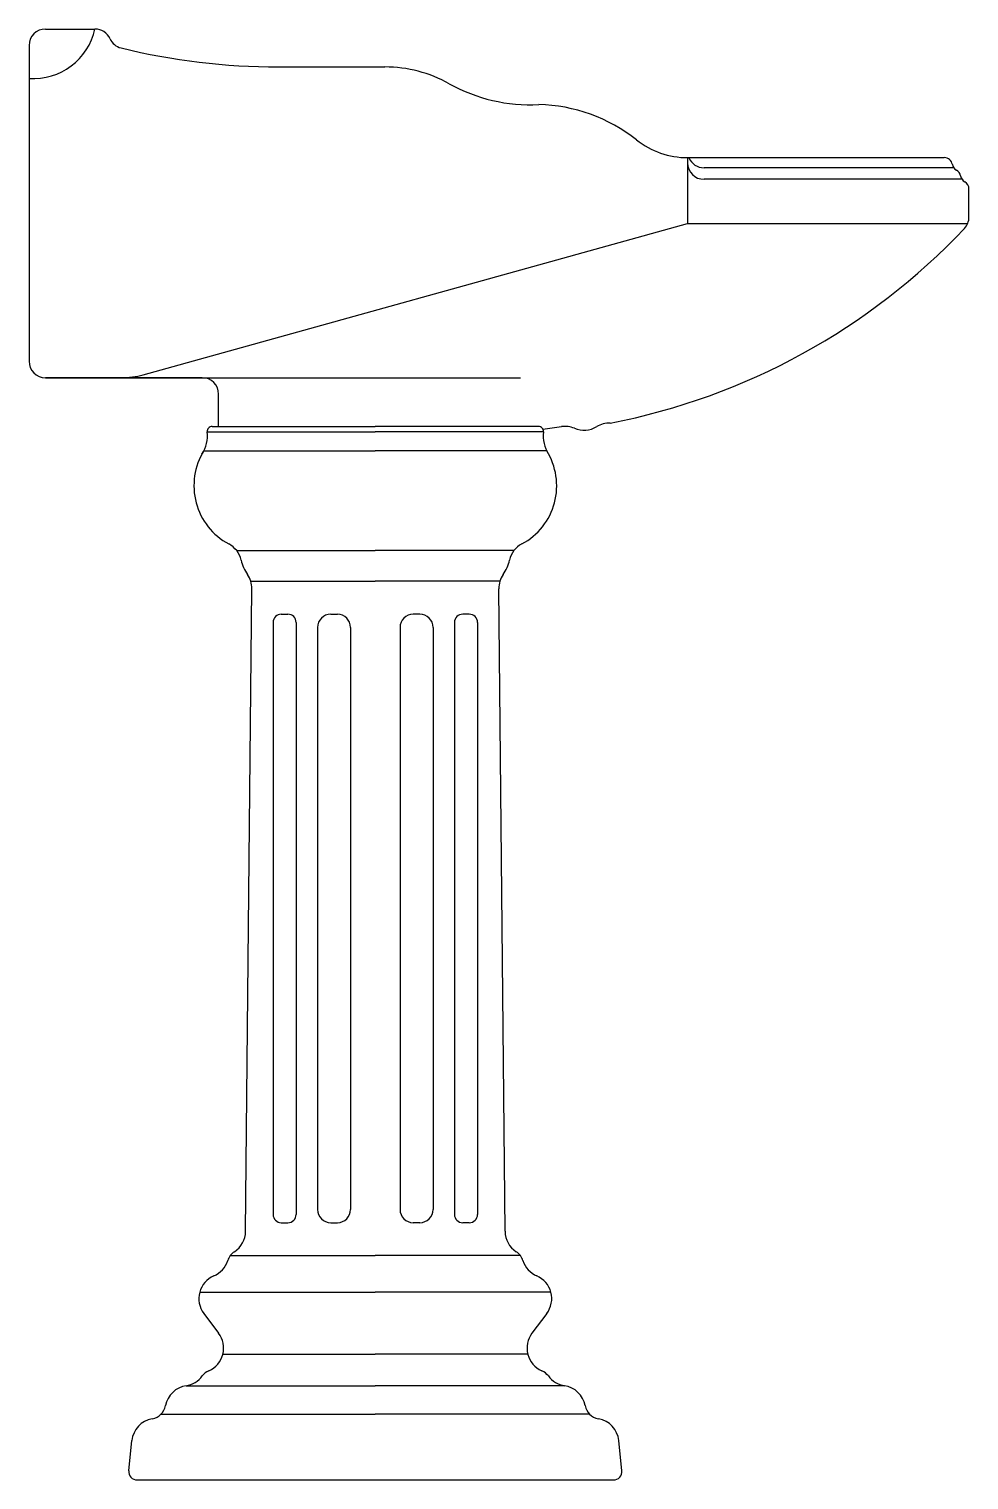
# Model space of a CAD drawing. Extents: x 320 to 890, y 1075 to 1955.
import ezdxf

# ---------------------------------------------------------------- set-up
doc = ezdxf.new("R2010")
doc.units = 0
doc.header["$LTSCALE"] = 25
doc.layers.add('FINA', color=6, linetype='CONTINUOUS')
doc.layers.add('GROSSA', color=3, linetype='CONTINUOUS')

msp = doc.modelspace()

# ---------------------------------------------------------------- linework, layer by layer
at = {"layer": 'FINA', "color": 0}
for p, q in [((719.6, 1877.35), (719.6, 1837.11)), ((881, 1871.19), (729.58, 1871.19)), ((886, 1864.19), (729.58, 1864.19)), ((389.49, 1745.7), (719.6, 1837.35)), ((428.33, 1711), (530.22, 1711)), ((632.11, 1711), (530.22, 1711)), ((426.3, 1699.54), (530.22, 1699.54)), ((634.15, 1699.54), (530.22, 1699.54)), ((446.15, 1638.98), (530.22, 1638.98)), ((614.29, 1638.98), (530.22, 1638.98)), ((454.67, 1620.45), (530.22, 1620.45)), ((605.77, 1620.45), (530.22, 1620.45)), ((473.22, 1600.45), (477.22, 1600.45)), ((503.22, 1600.45), (507.22, 1600.45)), ((557.22, 1600.45), (553.22, 1600.45)), ((587.22, 1600.45), (583.22, 1600.45)), ((473.22, 1231.41), (477.22, 1231.41)), ((503.22, 1231.41), (507.22, 1231.41)), ((557.22, 1231.41), (553.22, 1231.41)), ((587.22, 1231.41), (583.22, 1231.41)), ((442.26, 1211.41), (530.22, 1211.41)), ((618.18, 1211.41), (530.22, 1211.41)), ((423.73, 1189.23), (530.22, 1189.23)), ((636.71, 1189.23), (530.22, 1189.23)), ((437.73, 1151.56), (530.22, 1151.56)), ((622.71, 1151.56), (530.22, 1151.56)), ((415.5, 1132.53), (530.22, 1132.53)), ((644.94, 1132.53), (530.22, 1132.53)), ((400.24, 1115.23), (530.22, 1115.23)), ((660.2, 1115.23), (530.22, 1115.23))]:
    msp.add_line(p, q, dxfattribs=at)
at = {"layer": 'FINA', "color": 0, "linetype": 'CONTINUOUS'}
for p, q in [((719.6, 1837.35), (889.41, 1837.35)), ((468.22, 1595.45), (468.22, 1236.41)), ((482.22, 1595.45), (482.22, 1236.41)), ((578.22, 1595.45), (578.22, 1236.41)), ((592.22, 1595.45), (592.22, 1236.41)), ((495.22, 1592.45), (495.22, 1239.41)), ((515.22, 1592.45), (515.22, 1239.41)), ((545.22, 1592.45), (545.22, 1239.41)), ((565.22, 1592.45), (565.22, 1239.41))]:
    msp.add_line(p, q, dxfattribs=at)
at = {"layer": 'FINA', "color": 0}
for centre, radius, start, end in [((729.58, 1881.19), 10, 202.58833, 270), ((729.58, 1874.19), 10, 180, 270), ((376.12, 1793.88), 50, 270, 285.51662), ((473.22, 1595.45), 5, 90, 180), ((477.22, 1595.45), 5, 0, 90), ((503.22, 1592.45), 8, 90, 180), ((507.22, 1592.45), 8, 0, 90), ((553.22, 1592.45), 8, 90, 180), ((557.22, 1592.45), 8, 0, 90), ((583.22, 1595.45), 5, 90, 180), ((587.22, 1595.45), 5, 0, 90), ((473.22, 1236.41), 5, 180, 270), ((477.22, 1236.41), 5, 270, 0), ((503.22, 1239.41), 8, 180, 270), ((507.22, 1239.41), 8, 270, 0), ((553.22, 1239.41), 8, 180, 270), ((557.22, 1239.41), 8, 270, 0), ((583.22, 1236.41), 5, 180, 270), ((587.22, 1236.41), 5, 270, 0)]:
    msp.add_arc(centre, radius, start, end, dxfattribs=at)
at = {"layer": 'GROSSA', "color": 0, "linetype": 'CONTINUOUS'}
for p, q in [((330.22, 1955.35), (360.22, 1955.35)), ((471.29, 1932.35), (536.03, 1932.35)), ((719.6, 1877.35), (875.22, 1877.35)), ((890.22, 1841.3), (890.22, 1858.35)), ((330.22, 1743.88), (618.28, 1743.88)), ((425.22, 1743.88), (330.22, 1743.88)), ((435.22, 1714.35), (435.22, 1733.88)), ((631.87, 1712.58), (643.07, 1714.2))]:
    msp.add_line(p, q, dxfattribs=at)
at = {"layer": 'GROSSA', "color": 0}
for p, q in [((320.22, 1945.35), (320.22, 1753.88)), ((431.31, 1714.35), (530.22, 1714.35)), ((629.13, 1714.35), (530.22, 1714.35)), ((451.58, 1226.17), (455.33, 1615.9)), ((608.86, 1226.17), (605.11, 1615.9)), ((426.22, 1176.35), (435.22, 1164.35)), ((634.22, 1176.35), (625.22, 1164.35)), ((380.77, 1080.85), (382.61, 1099.22)), ((679.67, 1080.85), (677.83, 1099.22)), ((385.75, 1075.35), (674.7, 1075.35))]:
    msp.add_line(p, q, dxfattribs=at)
at = {"layer": 'GROSSA', "color": 0, "linetype": 'CONTINUOUS'}
for centre, radius, start, end in [((322.74, 1963.67), 38.4, 266.24523, 347.49456), ((330.22, 1945.35), 10, 90, 180), ((360.22, 1945.35), 10, 24.30319, 90), ((378.45, 1953.59), 10, 204.30319, 256.21622), ((471.37, 2332.35), 400, 256.21622, 270.01141), ((536.03, 1852.35), 80, 60.77375, 90), ((623.92, 2009.44), 100, 240.77375, 273.0756), ((626.66, 1809.62), 100, 51.7118, 88.49198), ((719.6, 1927.35), 50, 231.7118, 270), ((875.22, 1872.35), 5, 10.06274, 90), ((885.07, 1874.1), 5, 190.06274, 241.01262), ((880.22, 1865.35), 5, 10.06274, 61.01262), ((890.07, 1867.1), 5, 190.06274, 241.01262), ((885.22, 1858.35), 5, 0, 61.01262), ((880.22, 1841.3), 10, 316.64368, 0), ((596.65, 2109.05), 400, 280.96151, 316.64368), ((330.22, 1753.88), 10, 180, 270), ((425.22, 1733.88), 10, 0, 90), ((672.22, 1701.35), 15, 88.12281, 121.05921), ((645.22, 1699.35), 15, 67.41358, 98.24678), ((656.74, 1727.05), 15, 247.41358, 301.05921)]:
    msp.add_arc(centre, radius, start, end, dxfattribs=at)
at = {"layer": 'GROSSA', "color": 0}
for centre, radius, start, end in [((408.47, 1708.62), 20, 326.33682, 6.83848), ((431.31, 1711.35), 3, 90, 186.83848), ((629.13, 1711.35), 3, 353.16152, 90), ((651.97, 1708.62), 20, 173.16152, 213.66318), ((460.22, 1678.35), 40, 148.01054, 241.79801), ((600.22, 1678.35), 40, 298.20199, 31.98946), ((434.23, 1629.88), 15, 12.89022, 61.79801), ((626.21, 1629.88), 15, 118.20199, 167.10978), ((473.22, 1638.81), 25, 192.89022, 214.6952), ((587.22, 1638.81), 25, 325.3048, 347.10978), ((440.33, 1616.04), 15, 359.48306, 34.6952), ((620.11, 1616.04), 15, 145.3048, 180.51694), ((436.58, 1226.31), 15, 303.06195, 359.48306), ((623.86, 1226.31), 15, 180.51694, 236.93805), ((426.39, 1212.92), 15, 293.21637, 342.3725), ((450.22, 1205.35), 10, 123.06195, 162.3725), ((610.22, 1205.35), 10, 17.6275, 56.93805), ((634.05, 1212.92), 15, 197.6275, 246.78363), ((438.22, 1185.35), 15, 113.21637, 216.8699), ((622.22, 1185.35), 15, 323.1301, 66.78363), ((423.22, 1155.35), 15, 293.81955, 36.8699), ((637.22, 1155.35), 15, 143.1301, 246.18045), ((413.22, 1147.35), 15, 278.74977, 323.50006), ((433.32, 1132.48), 10, 113.81955, 143.50006), ((627.12, 1132.48), 10, 36.49994, 66.18045), ((647.22, 1147.35), 15, 216.49994, 261.25023), ((417.78, 1117.7), 15, 98.74977, 169.27854), ((642.66, 1117.7), 15, 10.72146, 81.25023), ((393.22, 1122.35), 10, 279.93271, 349.27854), ((667.22, 1122.35), 10, 190.72146, 260.06729), ((397.53, 1097.73), 15, 99.93271, 174.28941), ((662.91, 1097.73), 15, 5.71059, 80.06729), ((385.75, 1080.35), 5, 174.28941, 270), ((674.7, 1080.35), 5, 270, 5.71059)]:
    msp.add_arc(centre, radius, start, end, dxfattribs=at)

doc.saveas('drawing.dxf')
